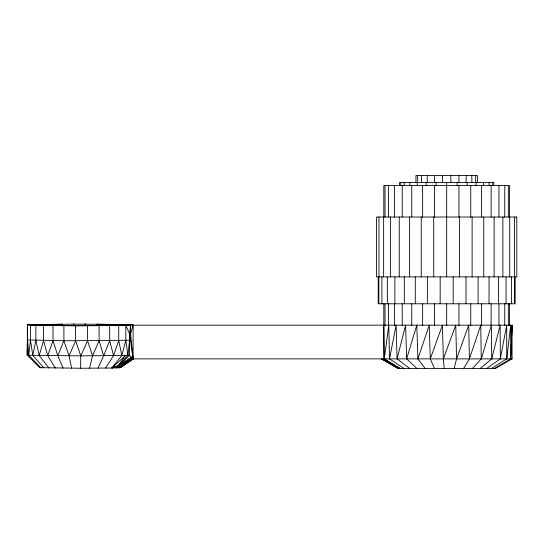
<?xml version="1.0" encoding="UTF-8"?>
<svg xmlns="http://www.w3.org/2000/svg" width="544" height="544" viewBox="0 0 544 544"><rect width="100%" height="100%" fill="white"/><g stroke="black" fill="none" stroke-linecap="round" stroke-linejoin="round"><path stroke-width="0.82" d="M27.452 324.816L27.2 355.082L39.773 367.656L80.614 368.247L80.798 355.864L75.616 340.775L75.616 325.686L35.87 325.332L27.452 324.816L62.404 324.149M27.628 324.999L27.2 355.082L28.703 355.259L80.798 355.864L129.615 355.341L133.103 358.87L512.067 358.87L512.067 325.169L130.587 325.169L75.616 325.686M85.102 325.747L85.102 324.149L132.532 324.605L133.103 325.169L133.103 358.87L119.367 367.771L120.244 367.635L133.103 358.87L129.615 333.968L125.807 325.292L125.807 340.381L121.788 355.558L111.84 368.016L119.367 367.771L119.401 366.744L118.374 365.656L111.84 368.016L80.614 368.247M131.356 357.109L118.374 365.656L125.535 355.463L111.84 368.016L118.456 365.745L132.233 357.986L118.374 365.656L127.928 355.402L129.615 340.258L63.906 340.741L27.452 339.905M491.477 368.472L506.77 358.87L510.707 325.169L510.694 358.87L512.067 325.169L510.734 358.87L494.435 368.472M40.916 367.792L28.703 355.259L30.484 340.258L30.484 325.169M383.806 303.79L383.806 358.87L400.166 368.472L384.288 358.87L388.763 325.169L389.511 358.87L404.056 368.472M486.69 368.472L500.351 358.87L506.675 325.169L506.77 358.87M389.511 358.87L396.134 325.169L397.066 358.87L409.693 368.472M44.016 367.914L32.776 355.429L35.87 340.422L35.87 325.332M89.549 368.234L92.534 355.844L99.096 340.721L99.096 325.632M480.27 368.472L491.735 358.87L500.14 325.169L500.351 358.87M397.066 358.87L405.613 325.169L406.654 358.87L416.84 368.472M454.063 368.472L456.586 358.87L468.71 325.169L469.39 358.87L463.61 368.472M48.926 368.03L39.216 355.572L43.513 340.558L43.513 325.468M119.367 367.771L120.251 367.642L133.103 358.87L130.587 333.968L133.103 325.169M406.654 358.87L416.806 325.169L417.88 358.87L425.211 368.472M472.471 368.472L481.27 358.87L491.382 325.169L491.735 358.87M417.88 358.87L429.243 325.169L430.29 358.87L434.459 368.472M469.39 358.87L480.76 325.169L481.27 358.87M105.563 368.111L113.553 355.681L118.728 340.524L118.728 325.434M55.393 368.125L47.702 355.701L53.02 340.666L53.02 325.577M430.29 358.87L442.408 325.169L443.367 358.87L444.21 368.472M443.367 358.87L455.75 325.169L456.586 358.87M98.008 368.186L103.632 355.783L109.67 340.639L109.67 325.55M63.097 368.193L57.807 355.79L63.906 340.741L63.906 325.652M71.645 368.234L69.027 355.844L75.616 340.775M80.798 355.864L87.55 340.768L87.55 325.679M118.374 365.656L129.615 355.341L129.615 333.968L130.546 325.128L130.587 333.968L129.615 333.968L130.587 333.968M127.486 362.352L133.103 358.87L118.456 365.745L116.518 367.9L119.401 366.744L120.251 367.642L119.102 367.506L120.183 367.574L133.103 358.87L131.573 359.489M123.978 364.528L125.378 363.657M512.067 358.87L495.428 368.472L398.181 368.472L381.29 358.87M119.401 366.744L133.103 358.87L131.614 359.652M39.773 367.656L42.072 367.458M74.038 324.108L29.757 324.863C63.158 326.033 96.791 326.094 130.172 324.843L96.499 324.183L96.499 325.781M85.979 324.108L73.42 324.149L73.42 325.747M381.63 358.87L398.181 368.472L383.806 358.87M63.906 340.741L69.027 355.844M87.55 340.768L92.534 355.844M53.02 340.666L57.807 355.79M99.096 340.721L103.632 355.783M43.513 340.558L47.702 355.701M109.67 340.639L113.553 355.681M35.87 340.422L39.216 355.572M118.728 340.524L121.788 355.558M30.484 340.258L32.776 355.429M125.807 340.381L127.928 355.402M27.628 340.088L28.703 355.259M383.806 325.169L384.288 358.87M515.134 276.882L515.134 303.79L378.223 303.79L378.223 276.882M514.515 276.882L514.515 303.79M514.413 217.022L514.413 276.882M511.442 276.882L511.442 303.79M509.721 217.022L509.721 276.882M509.558 217.022L509.558 185.586L383.806 185.586L383.806 217.022M509.558 303.79L509.558 325.584M508.348 185.586L508.348 217.022M508.348 303.79L508.348 325.584M506.036 276.882L506.036 303.79M504.771 185.586L504.771 217.022M504.771 303.79L504.771 325.584M502.874 217.022L502.874 276.882M498.957 185.586L498.957 217.022M498.957 303.79L498.957 325.584M498.474 276.882L498.474 303.79M494.122 217.022L494.122 276.882M493.836 185.586L493.836 182.444L399.527 182.444L399.527 185.586M492.653 182.444L492.653 185.586M491.137 185.586L491.137 217.022M491.137 303.79L491.137 325.584M489.165 182.444L489.165 185.586M489.042 276.882L489.042 303.79M483.752 217.022L483.752 276.882M483.548 182.444L483.548 185.586M481.61 185.586L481.61 217.022M481.61 303.79L481.61 325.584M478.088 276.882L478.088 303.79M477.414 182.444L477.414 175.528L415.942 175.528L415.942 182.444M476.082 182.444L476.082 185.586M475.708 175.528L475.708 182.444M472.117 217.022L472.117 276.882M471.852 175.528L471.852 182.444M470.744 185.586L470.744 217.022M470.744 303.79L470.744 325.584M467.14 182.444L467.14 185.586M466.126 175.528L466.126 182.444M465.99 276.882L465.99 303.79M459.619 217.022L459.619 276.882M458.952 175.528L458.952 182.444M458.946 185.586L458.946 217.022M458.946 303.79L458.946 325.584M457.171 182.444L457.171 185.586M453.193 276.882L453.193 303.79M450.874 175.528L450.874 182.444M446.678 182.444L446.678 276.882M446.678 303.79L446.678 325.584M442.483 175.528L442.483 182.444M440.164 276.882L440.164 303.79M436.186 182.444L436.186 185.586M434.404 175.528L434.404 182.444M434.418 185.586L434.418 217.022M434.418 303.79L434.418 325.584M433.738 217.022L433.738 276.882M427.373 276.882L427.373 303.79M427.237 175.528L427.237 182.444M426.224 182.444L426.224 185.586M422.62 185.586L422.62 217.022M422.62 303.79L422.62 325.584M421.512 175.528L421.512 182.444M421.24 217.022L421.24 276.882M417.649 175.528L417.649 182.444M417.282 182.444L417.282 185.586M415.276 276.882L415.276 303.79M411.747 185.586L411.747 217.022M411.747 303.79L411.747 325.584M409.816 182.444L409.816 185.586M409.612 217.022L409.612 276.882M404.314 276.882L404.314 303.79M404.192 182.444L404.192 185.586M402.22 185.586L402.22 217.022M402.22 303.79L402.22 325.584M400.71 182.444L400.71 185.586M399.242 217.022L399.242 276.882M394.89 276.882L394.89 303.79M394.4 185.586L394.4 217.022M394.4 303.79L394.4 325.584M390.483 217.022L390.483 276.882M388.593 185.586L388.593 217.022M388.593 303.79L388.593 325.584M387.328 276.882L387.328 303.79M385.016 185.586L385.016 217.022M385.016 303.79L385.016 325.584M383.642 217.022L383.642 276.882M381.915 276.882L381.915 303.79M378.95 217.022L378.95 276.882M378.848 276.882L378.848 303.79M116.076 324.374L116.076 325.972M107.018 324.258L107.018 325.863M62.098 324.19L62.098 325.795M51.741 324.272L51.741 325.87M516.8 217.022L376.564 217.022L376.564 276.882L516.8 276.882L516.8 217.022"/></g></svg>
